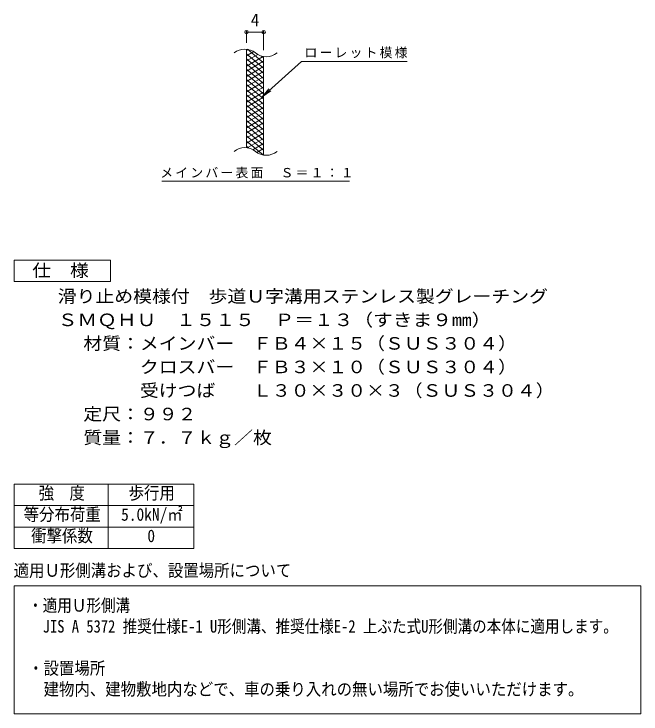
# Model space of a CAD drawing. Units: millimetres at full size, sheet at 1:10, with parts at other scales. Extents: x -1488 to 1858, y -1375 to 1167.
# Drawn here: x 395 to 1858, y -1094 to 541 of the extents above; entities that cross this region are included whole.
import ezdxf
from ezdxf.enums import TextEntityAlignment as Align

# ---------------------------------------------------------------- set-up
doc = ezdxf.new("R2010")
doc.units = ezdxf.units.MM
doc.header["$LTSCALE"] = 10
doc.header["$PDMODE"] = 32
doc.header["$PDSIZE"] = 8
for name, color, linetype, lineweight in [('A-4', 2, 'Continuous', 9), ('A-5', 7, 'Continuous', 9), ('C-2', 3, 'Continuous', 9), ('C-4', 7, 'Continuous', 9), ('C-5', 7, 'Continuous', 9), ('C-9', 6, 'Continuous', 5)]:
    doc.layers.add(name, color=color, linetype=linetype, lineweight=lineweight)
doc.styles.add('ＭＳ ゴシック', font='')
doc.styles.get('ＭＳ ゴシック').set_extended_font_data('MS Gothic')

msp = doc.modelspace()

# ---------------------------------------------------------------- linework, layer by layer
at = {"layer": 'A-4'}
for p, q in [((395.01, -557.73), (815.01, -557.73)), ((395.01, -557.73), (395.01, -707.73)), ((615.01, -557.73), (615.01, -707.73)), ((815.01, -557.73), (815.01, -707.73)), ((395.01, -607.73), (815.01, -607.73)), ((395.01, -657.73), (815.01, -657.73)), ((395.01, -707.73), (815.01, -707.73)), ((395.01, -1094.34), (395.01, -794.67))]:
    msp.add_line(p, q, dxfattribs=at)
msp.add_lwpolyline([(395.01, -794.67), (1858.45, -794.67), (1858.45, -1094.34), (395.01, -1094.34)], dxfattribs=at)
at = {"layer": 'A-5'}
msp.add_lwpolyline([(395.01, -84.29), (395.01, -34.29), (620.01, -34.29), (620.01, -84.29)], close=True, dxfattribs=at)
at = {"layer": 'C-2'}
for p, q in [((937.64, 228.03), (937.64, 458.03)), ((977.64, 210.82), (977.64, 440.82))]:
    msp.add_line(p, q, dxfattribs=at)
for centre, start, end in [((933.67, 418.77), 50.82628, 129.17371), ((983.84, 480.35), 230.82628, 309.17371), ((933.67, 188.77), 50.82628, 129.17371), ((983.84, 250.35), 230.82628, 309.17371)]:
    msp.add_arc(centre, 39.71, start, end, dxfattribs=at)
at = {"layer": 'C-4'}
for p, q in [((937.64, 473.03), (937.64, 501.26)), ((937.64, 498.25), (977.64, 498.25)), ((977.64, 455.82), (977.64, 501.26))]:
    msp.add_line(p, q, dxfattribs=at)
for p in [(937.64, 498.25), (977.64, 498.25)]:
    msp.add_point(p, dxfattribs=at)
at = {"layer": 'C-5'}
for p, q in [((1065.96, 429.92), (1313.03, 429.92)), ((973.98, 346.79), (994.56, 360.99)), ((740.01, 149.86), (1178.05, 149.86))]:
    msp.add_line(p, q, dxfattribs=at)
msp.add_lwpolyline([(1065.96, 429.92), (973.98, 346.79), (990.18, 365.83)], dxfattribs=at)
at = {"layer": 'C-9'}
for p, q in [((977.64, 426.21), (939.72, 458.02)), ((942.17, 457.57), (937.64, 454.95)), ((954.42, 452.64), (937.64, 442.95)), ((977.64, 414.21), (937.64, 447.77)), ((963.81, 446.06), (937.64, 430.95)), ((977.64, 438.21), (972.92, 442.17)), ((976.41, 441.34), (937.64, 418.95)), ((977.64, 402.21), (937.64, 435.77)), ((977.64, 430.04), (937.64, 406.95)), ((977.64, 390.21), (937.64, 423.77)), ((977.64, 418.04), (937.64, 394.95)), ((977.64, 378.21), (937.64, 411.77)), ((977.64, 406.04), (937.64, 382.95)), ((977.64, 366.21), (937.64, 399.77)), ((977.64, 394.04), (937.64, 370.95)), ((977.64, 354.21), (937.64, 387.77)), ((977.64, 382.04), (937.64, 358.95)), ((977.64, 342.21), (937.64, 375.77)), ((977.64, 370.04), (937.64, 346.95)), ((977.64, 330.21), (937.64, 363.77)), ((977.64, 358.04), (937.64, 334.95)), ((977.64, 318.21), (937.64, 351.77)), ((977.64, 346.04), (937.64, 322.95)), ((977.64, 306.21), (937.64, 339.77)), ((977.64, 334.04), (937.64, 310.95)), ((977.64, 294.21), (937.64, 327.77)), ((977.64, 322.04), (937.64, 298.95)), ((977.64, 282.21), (937.64, 315.77)), ((977.64, 310.04), (937.64, 286.95)), ((977.64, 270.21), (937.64, 303.77)), ((977.64, 298.04), (937.64, 274.95)), ((977.64, 258.21), (937.64, 291.77)), ((977.64, 286.04), (937.64, 262.95)), ((977.64, 246.21), (937.64, 279.77)), ((977.64, 274.04), (937.64, 250.95)), ((977.64, 234.21), (937.64, 267.77)), ((977.64, 262.04), (937.64, 238.95)), ((977.64, 222.21), (937.64, 255.77)), ((977.64, 250.04), (939.54, 228.05)), ((976.26, 211.37), (937.64, 243.77)), ((942.83, 227.42), (937.64, 231.77)), ((977.64, 238.04), (952.69, 223.64)), ((977.64, 226.04), (962.14, 217.09)), ((977.64, 214.04), (973.92, 211.9))]:
    msp.add_line(p, q, dxfattribs=at)

# ---------------------------------------------------------------- texts
at = {"layer": 'A-5', "color": 2, "style": 'ＭＳ ゴシック'}
for s, width, p in [('仕\u3000様', 1.1, (437.55, -81.85)), ('滑り止め模様付\u3000歩道Ｕ字溝用ステンレス製グレーチング', 1.1, (497.1, -142.21)), ('ＳＭＱＨＵ\u3000１５１５\u3000Ｐ＝１３（すきま９mm）', 1.15, (497.1, -197.21)), ('材質：メインバー\u3000ＦＢ４×１５（ＳＵＳ３０４）', 1.1, (556.81, -252.21)), ('\u3000\u3000\u3000クロスバー\u3000ＦＢ３×１０（ＳＵＳ３０４）', 1.1, (556.81, -307.21)), ('\u3000\u3000\u3000受けつば\u3000\u3000Ｌ３０×３０×３（ＳＵＳ３０４）', 1.1, (556.81, -362.21)), ('定尺：９９２', 1.1, (556.81, -417.21)), ('質量：７．７ｋｇ／枚', 1.1, (556.81, -472.21))]:
    msp.add_text(s, height=29.33, dxfattribs=dict(at, width=width)).set_placement(p, align=Align.BOTTOM_LEFT)
at = {"layer": 'A-5', "style": 'ＭＳ ゴシック'}
for s, width, p in [('強\u3000度', 0.9, (452.51, -601.73)), ('歩行用', 0.9, (662.51, -601.73)), ('等分布荷重', 0.9, (417.51, -651.73)), ('5.0kN/㎡', 0.9, (645.01, -651.73)), ('衝撃係数', 0.9, (435.01, -701.73)), ('0', 0.9, (706.26, -701.73)), ('適用Ｕ形側溝および、設置場所について', 0.9, (394.13, -782.54)), ('・適用Ｕ形側溝', 0.85, (427.96, -864.09)), ('\u3000JIS A 5372 推奨仕様E-1 U形側溝、推奨仕様E-2 上ぶた式U形側溝の本体に適用します。', 0.85, (427.96, -913.03)), ('・設置場所', 0.9, (427.96, -1010.91)), ('\u3000建物内、建物敷地内などで、車の乗り入れの無い場所でお使いいただけます。', 0.9, (427.96, -1059.85))]:
    msp.add_text(s, height=29.33, dxfattribs=dict(at, width=width)).set_placement(p, align=Align.BOTTOM_LEFT)
at = {"layer": 'C-4', "color": 2, "style": 'ＭＳ ゴシック'}
msp.add_text('4', height=29.33, dxfattribs=at).set_placement((947.64, 503.25), align=Align.BOTTOM_LEFT)
at = {"layer": 'C-5', "char_height": 21.99, "attachment_point": 7, "style": 'ＭＳ ゴシック'}
for s, insert in [('\\T1.17;ローレット模様', (1073.03, 437)), ('\\T1.17;メインバー表面\u3000Ｓ＝１：１', (736.45, 156.56))]:
    msp.add_mtext(s, dxfattribs=dict(at, insert=insert))

doc.saveas('drawing.dxf')
